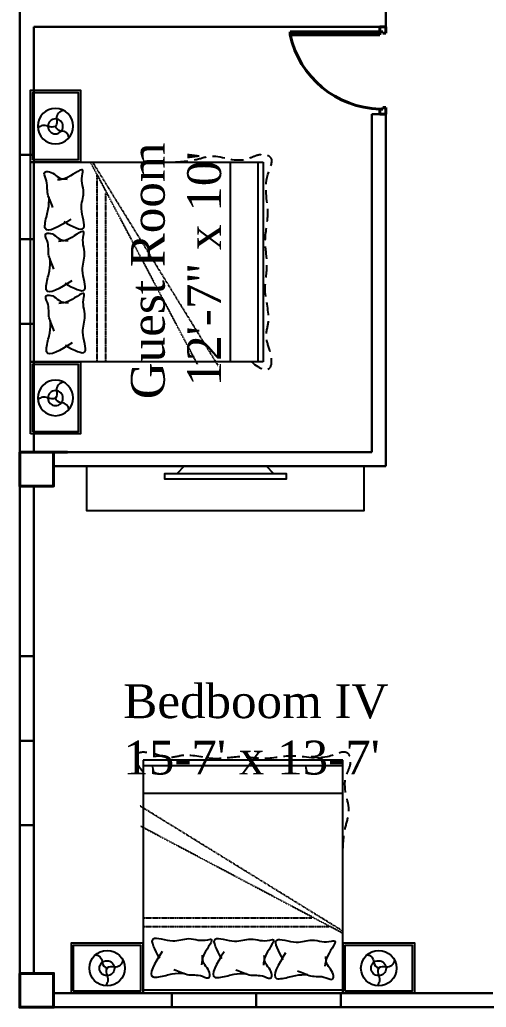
# Model space of a CAD drawing. Header units: inches. Extents: x -79350 to 491628, y -93215 to 155882.
# Drawn here: x 10990 to 11155.7, y 151797.5 to 152148 of the extents above; entities that cross this region are included whole.
import ezdxf

# ---------------------------------------------------------------- set-up
doc = ezdxf.new("R2010")
doc.units = ezdxf.units.IN
doc.header["$MEASUREMENT"] = 0
doc.linetypes.add('DASHED2', pattern=[0.375, 0.25, -0.125])
doc.layers.get('0').update_dxf_attribs({"lineweight": 30})
doc.layers.add('Column', color=1, linetype='Continuous', lineweight=30)
doc.layers.add('Letter', color=7, linetype='Continuous', lineweight=20)
doc.layers.add('Door', color=7, linetype='Continuous', lineweight=40, true_color=0x763422)
doc.layers.add('Window', color=7, linetype='Continuous', lineweight=30, true_color=0x6b99dd)
doc.layers.add('FURHATCH', color=57, linetype='Continuous')
doc.layers.add('FURNITURE', color=53, linetype='Continuous')
doc.styles.get("Standard").update_dxf_attribs({"font": 'times.ttf', "height": 12})

# ---------------------------------------------------------------- blocks, each defined once
blk = doc.blocks.new('yq_bed_01')
at = {"linetype": 'Continuous', "ltscale": 1000}
for p, q in [((2100, 900), (0, 900)), ((0, 900), (0, -900)), ((2100, -900), (2100, 900)), ((0, -900), (2100, -900))]:
    blk.add_line(p, q, dxfattribs=at)
at = {"linetype": 'Continuous'}
for points in [[(0, 1550), (0, 900), (450, 900), (450, 1550)], [(0, -900), (0, -1550), (450, -1550), (450, -900)]]:
    blk.add_lwpolyline(points, close=True, dxfattribs=at)
for centre in [(225, 1225), (225, -1225)]:
    blk.add_circle(centre, 160, dxfattribs=at)
at = {"layer": 'FURHATCH', "linetype": 'Continuous', "ltscale": 1000}
for p, q in [((30, 900), (30, -900)), ((1800, -900), (1800, 900)), ((2050, -900), (2050, 900))]:
    blk.add_line(p, q, dxfattribs=at)
at = {"layer": 'FURHATCH', "linetype": 'DASHED2', "ltscale": 0.5}
for p, q in [((540, -900), (1503.7, 921.2)), ((560, -900), (1689.2, 930.9)), ((600, 900), (600, -782.1)), ((680, 900), (680, -624.9))]:
    blk.add_line(p, q, dxfattribs=at)
at = {"layer": 'FURHATCH', "linetype": 'Continuous'}
for points in [[(20, 1530), (20, 920), (430, 920), (430, 1530)], [(20, -920), (20, -1530), (430, -1530), (430, -920)]]:
    blk.add_lwpolyline(points, close=True, dxfattribs=at)
for points in [[(346.3, 1329.4, -0.398826), (279.8, 1269.6, 0.069197), (272.9, 1268.8, 0.240714), (225, 1226.6, -0.240714)], [(225, 1226.6, 0.228099), (157.5, 1225, -0.317646), (65.9, 1242.4)], [(300, 1083.7, -0.414712), (234.7, 1159.8, 0.258086), (225, 1226.6)], [(346.3, -1120.6, -0.398826), (279.8, -1180.4, 0.069197), (272.9, -1181.2, 0.240714), (225, -1223.4, -0.240714)], [(225, -1223.4, 0.228099), (157.5, -1225, -0.317646), (65.9, -1207.6)], [(300, -1366.3, -0.414712), (234.7, -1290.2, 0.258086), (225, -1223.4)]]:
    blk.add_lwpolyline(points, format="xyb", dxfattribs=at)
for centre in [(225, 1226.6), (225, -1223.4)]:
    blk.add_circle(centre, 67.5, dxfattribs=at)
at = {"layer": 'FURHATCH', "linetype": 'DASHED2', "ltscale": 451.947922}
blk.add_open_spline([(1992.5, 900), (2071.4, 970.1), (2189, 999), (2167.2, 789.1), (2108.2, 681.5), (2173.3, 490.8), (2091, 271.6), (2149.7, 27.5), (2099.5, -200.2), (2173.3, -483.7), (2083, -701.2), (2208.7, -948), (2066.1, -979.4), (1864.2, -866.6), (1698.9, -991.2), (1474.2, -909.2), (1367.6, -903.2), (1308.1, -900)], degree=3, knots=[0, 0, 0, 0, 140.356688, 240.855445, 374.272085, 514.628774, 800.960617, 1037.309606, 1234.977718, 1501.883052, 1872.056655, 1990.732643, 2052.345442, 2125.407537, 2467.000811, 2608.004871, 2786.638856, 2786.638856, 2786.638856, 2786.638856], dxfattribs=at)
at = {"layer": 'FURHATCH', "linetype": 'Continuous', "ltscale": 1000}
for points, knots in [([(376.4, 729.3), (269.6, 795), (111.7, 892.2), (155.9, 709.9), (179.2, 622.5), (180.3, 565.5), (181, 527.7)], [0, 0, 0, 0, 257.192142, 380.388355, 440.188761, 557.045341, 557.045341, 557.045341, 557.045341]), ([(312.5, 750.2), (392.1, 793.1), (546.3, 876.1), (460.6, 661.4), (480.2, 561.7), (497.9, 483.8), (475.6, 402.3), (474.8, 340), (499.2, 246.5), (355.2, 364.7), (285, 371.5), (256.1, 374.3)], [0, 0, 0, 0, 197.98522, 383.798459, 461.536852, 537.063609, 629.138715, 719.341985, 744.183766, 895.041347, 1000.692483, 1000.692483, 1000.692483, 1000.692483]), ([(213, 621.7), (205.8, 600.8), (192.1, 561.4), (153, 477.4), (177.8, 400.1), (122.8, 302.4), (209.9, 290.4), (255.8, 365.6), (321.9, 365.8), (343.4, 365.9)], [0, 0, 0, 0, 70.314327, 132.712823, 281.06886, 345.030234, 373.143701, 508.899423, 574.349148, 574.349148, 574.349148, 574.349148]), ([(373.3, 170.3), (266.5, 236), (108.6, 333.2), (152.8, 151), (176.1, 63.5), (177.2, 6.5), (177.9, -31.3)], [0, 0, 0, 0, 257.192142, 380.388355, 440.188761, 557.045341, 557.045341, 557.045341, 557.045341]), ([(309.4, 191.3), (389, 234.1), (543.2, 317.2), (457.5, 102.4), (477.1, 2.8), (494.7, -75.2), (472.5, -156.6), (471.7, -219), (496.1, -312.5), (352.1, -194.3), (281.9, -187.5), (253, -184.6)], [0, 0, 0, 0, 197.98522, 383.798459, 461.536852, 537.063609, 629.138715, 719.341985, 744.183766, 895.041347, 1000.692483, 1000.692483, 1000.692483, 1000.692483]), ([(209.9, 62.7), (202.7, 41.8), (188.9, 2.4), (149.9, -81.6), (174.6, -158.8), (119.7, -256.6), (206.8, -268.6), (252.7, -193.3), (318.8, -193.2), (340.3, -193.1)], [0, 0, 0, 0, 70.314327, 132.712823, 281.06886, 345.030234, 373.143701, 508.899423, 574.349148, 574.349148, 574.349148, 574.349148]), ([(363.4, -385.2), (256.6, -319.5), (98.7, -222.2), (142.9, -404.5), (166.2, -492), (167.3, -549), (168.1, -586.7)], [0, 0, 0, 0, 257.192142, 380.388355, 440.188761, 557.045341, 557.045341, 557.045341, 557.045341]), ([(299.5, -364.2), (379.1, -321.4), (533.3, -238.3), (447.6, -453.1), (467.2, -552.7), (484.9, -630.6), (462.6, -712.1), (461.8, -774.5), (486.2, -868), (342.2, -749.7), (272, -742.9), (243.1, -740.1)], [0, 0, 0, 0, 197.98522, 383.798459, 461.536852, 537.063609, 629.138715, 719.341985, 744.183766, 895.041347, 1000.692483, 1000.692483, 1000.692483, 1000.692483]), ([(200, -492.8), (192.8, -513.7), (179.1, -553.1), (140, -637.1), (164.8, -714.3), (109.8, -812.1), (196.9, -824.1), (242.8, -748.8), (308.9, -748.7), (330.4, -748.6)], [0, 0, 0, 0, 70.314327, 132.712823, 281.06886, 345.030234, 373.143701, 508.899423, 574.349148, 574.349148, 574.349148, 574.349148])]:
    blk.add_open_spline(points, degree=3, knots=knots, dxfattribs=at)
blk = doc.blocks.new('yq_tvcab_01')
blk.add_lwpolyline([(0, -1250), (0, 1250), (400, 1250), (400, -1250)], close=True)
at = {"layer": 'FURHATCH'}
blk.add_line((67, 550), (67, -550), dxfattribs=at)
blk.add_lwpolyline([(0, -370.5), (67, -438), (67, -550), (112, -550), (112, 550), (67, 550), (67, 438), (0, 370.5)], close=True, dxfattribs=at)

msp = doc.modelspace()

# ---------------------------------------------------------------- linework, layer by layer
for p, q in [((10990, 152402.5), (10990, 151802.5)), ((11120, 152210.5), (11120, 152145.5)), ((10995, 152145.5), (10995, 151994.5)), ((10995, 152145.5), (11120, 152145.5)), ((11115, 152114.5), (11115, 151994.5)), ((11120, 152114.5), (11120, 151989.54)), ((10995, 151994.5), (11115, 151994.5)), ((11002, 151989.5), (11120, 151989.5)), ((10995, 151982.5), (10995, 151809.5)), ((10990, 151802.5), (10990, 151797.5)), ((11002, 151802.5), (11158, 151802.5)), ((10995, 151797.5), (10990, 151797.5)), ((10995, 151797.5), (11475, 151797.5))]:
    msp.add_line(p, q)
at = {"linetype": 'ByBlock'}
msp.add_line((11115, 152114.5), (11120, 152114.5), dxfattribs=at)
at = {"layer": 'Column'}
for p, q in [((10995, 151994.5), (10990, 151994.5)), ((10990, 151994.5), (10990, 151989.5)), ((10990, 151802.5), (10990, 151797.5)), ((10990, 151797.5), (10995, 151797.5))]:
    msp.add_line(p, q, dxfattribs=at)
at = {"layer": 'Column', "lineweight": 40}
for p, q in [((10990, 151994.5), (10990, 151986)), ((11002, 151986), (11002, 151994.5)), ((11002, 151809.5), (10990, 151809.5)), ((10990, 151809.5), (10990, 151797.5)), ((11002, 151797.5), (11002, 151809.5)), ((10990, 151797.5), (11002, 151797.5))]:
    msp.add_line(p, q, dxfattribs=at)
at = {"layer": 'Column', "color": 7, "lineweight": 40}
for points in [[(10990, 151994.5), (11002, 151994.5), (11002, 151982.5), (10990, 151982.5)], [(10990, 151994.5), (11002, 151994.5), (11002, 151982.5), (10990, 151982.5)], [(10990, 151809.5), (11002, 151809.5), (11002, 151797.5), (10990, 151797.5)], [(10990, 151809.5), (11002, 151809.5), (11002, 151797.5), (10990, 151797.5)]]:
    msp.add_lwpolyline(points, close=True, dxfattribs=at)
for points in [[(10995, 151994.5), (11007, 151994.5)], [(11002, 151982.5), (10995, 151982.5)]]:
    msp.add_lwpolyline(points, dxfattribs=at)
at = {"layer": 'Door', "linetype": 'ByBlock', "lineweight": 40}
for p, q in [((11120, 152145.5), (11117.87, 152145.5)), ((11117.87, 152145.5), (11117.87, 152143.73)), ((11120, 152145.5), (11117.87, 152145.5)), ((11120, 152143.2), (11120, 152145.5)), ((11085.98, 152142.67), (11085.98, 152143.73)), ((11085.98, 152143.73), (11117.87, 152143.73)), ((11117.87, 152142.67), (11085.98, 152142.67)), ((11117.87, 152143.73), (11118.94, 152143.73)), ((11117.87, 152143.73), (11117.87, 152142.67)), ((11118.94, 152143.73), (11118.94, 152143.2)), ((11118.94, 152143.2), (11120, 152143.2)), ((11117.87, 152114.5), (11117.87, 152116.27)), ((11117.87, 152116.27), (11118.94, 152116.27)), ((11120, 152114.5), (11117.87, 152114.5)), ((11118.94, 152116.27), (11118.94, 152116.8)), ((11118.94, 152116.8), (11120, 152116.8)), ((11120, 152116.8), (11120, 152114.5))]:
    msp.add_line(p, q, dxfattribs=at)
msp.add_arc((11118.83, 152149.89), 33.63, 192.399, 268.375, dxfattribs=at)
at = {"layer": 'Window'}
for p, q in [((10990, 152040.09), (10990, 152100.09)), ((10990, 152100.09), (10995, 152100.09)), ((10995, 152100.09), (10995, 152040.09)), ((10995, 152070.09), (10990, 152070.09)), ((10995, 152040.09), (10990, 152040.09)), ((10990, 151862.09), (10990, 151922.09)), ((10990, 151922.09), (10995, 151922.09)), ((10995, 151922.09), (10995, 151862.09)), ((10995, 151892.09), (10990, 151892.09)), ((10995, 151862.09), (10990, 151862.09)), ((11044, 151802.5), (11104, 151802.5)), ((11044, 151797.5), (11044, 151802.5)), ((11074, 151802.5), (11074, 151797.5)), ((11104, 151802.5), (11104, 151797.5)), ((11104, 151797.5), (11044, 151797.5))]:
    msp.add_line(p, q, dxfattribs=at)

# ---------------------------------------------------------------- block references
at = {"layer": 'FURNITURE', "linetype": 'ByBlock', "lineweight": 40, "xscale": 0.03937007874015748, "yscale": -0.03937007874015748, "zscale": 0.03937007874015748}
msp.add_blockref('yq_bed_01', (10993.82, 152062), dxfattribs=at)
at = {"layer": 'FURNITURE', "linetype": 'ByBlock', "lineweight": 40, "xscale": 0.03937007874015748, "yscale": 0.03937007874015748, "zscale": 0.03937007874015748, "rotation": 270.0000000000059}
msp.add_blockref('yq_tvcab_01', (11063.02, 151989.5), dxfattribs=at)
at = {"layer": 'FURNITURE', "color": 7, "linetype": 'ByBlock', "lineweight": 40, "xscale": 0.03937007874015748, "yscale": 0.03937007874015748, "zscale": 0.03937007874015748, "rotation": 90.00000000000588}
msp.add_blockref('yq_bed_01', (11069.25, 151802.5), dxfattribs=at)

# ---------------------------------------------------------------- texts
at = {"layer": 'Letter', "insert": (11029.48, 152013.33), "char_height": 12, "attachment_point": 1, "rotation": 90}
msp.add_mtext_dynamic_manual_height_columns('Guest Room^J 12\'-7" x 10\'', width=159.6277, gutter_width=60, heights=[0], dxfattribs=at)
at = {"layer": 'Letter', "insert": (11022.25, 151912.12), "char_height": 12, "attachment_point": 1}
msp.add_mtext_dynamic_manual_height_columns(" Bedboom IV^J 15-7' x 13-7'", width=143.7063, gutter_width=60, heights=[47.61], dxfattribs=at)

doc.saveas('drawing.dxf')
